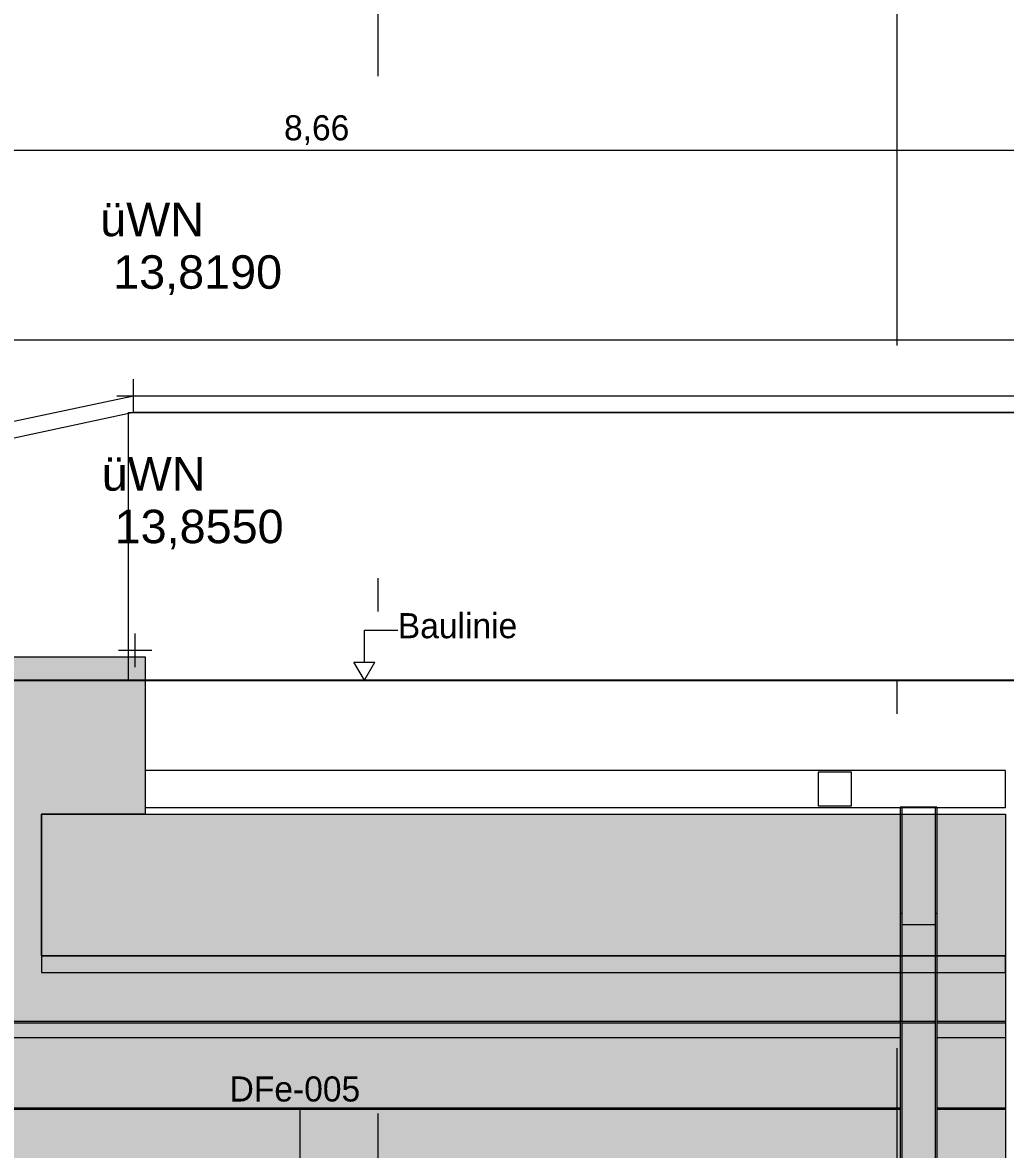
# Model space of a CAD drawing. Header units: metres. Extents: x -3 to 171, y -23 to 41.
# Drawn here: x 3.388 to 6.325, y -1.402 to 1.966 of the extents above; entities that cross this region are included whole.
import ezdxf

# ---------------------------------------------------------------- set-up
doc = ezdxf.new("R2010")
doc.units = ezdxf.units.M
doc.header["$MEASUREMENT"] = 0
doc.set_wipeout_variables(frame=1)
for name, pattern in [('Achse', [0.004, 0.002, -0.001, 0, -0.001]), ('Schnittlinie', [0.006, 0.003, -0.0015, 0, -0.0015]), ('Wipeout_Contour', [1, 0, -1])]:
    doc.linetypes.add(name, pattern=pattern)
for name, color, linetype in [('6._Dach PP STG1_1_000 Achsraster', 7, 'Continuous'), ('6._Dach PP STG1_1_165 Fassadengestaltung Bänder', 7, 'Continuous'), ('6._Dach PP STG1_1_325 Dachfenster', 7, 'Continuous'), ('6._Dach PP STG1_1_330 Dachaufbau', 7, 'Continuous'), ('6._Dach PP STG1_1_611 Entwässerung', 7, 'Continuous'), ('6._Dach PP STG1_1_815 Raumbegrenzung', 7, 'Continuous'), ('6._Dach PP STG1_1_840 Baulinien', 7, 'Continuous'), ('6._Dach PP STG1_1_844 Umriss 2D', 7, 'Continuous'), ('6._Dach PP STG1_1_851 Marker Schnitt', 7, 'Continuous'), ('6._Dach PP STG1_1_910 Allgemein Lageplan Höhen', 7, 'Continuous'), ('6._Dach PP STG1_1_950 Polierplan Bemaßung', 7, 'Continuous'), ('6._Dach PP STG1_1_Neubau_840 Baulinien', 7, 'Continuous'), ('6._Dach PP STG1_1_Neubau_844 Umriss 2D', 7, 'Continuous')]:
    doc.layers.add(name, color=color, linetype=linetype)
doc.styles.add('ERSTELLTER_STIL_1', font='arial.ttf')
doc.styles.add('ERSTELLTER_STIL_2', font='')
doc.styles.get('ERSTELLTER_STIL_2').set_extended_font_data('Eurostile')
doc.linetypes.add('Grenze Grundstück', pattern='A,0,[1,415_260415_PP_VA_1_9 DD STG11.Shx,S=0.00031746,R=0,X=0,Y=0],-0.04,0', length=0.04)

msp = doc.modelspace()

# ---------------------------------------------------------------- hatches: boundary and pattern name
at = {"layer": '6._Dach PP STG1_1_330 Dachaufbau', "linetype": 'Continuous', "lineweight": 0, "true_color": 0x000000}
msp.add_hatch(color=18, dxfattribs=at).paths.add_polyline_path([(6.325, -0.4), (3.445, -0.4), (3.445, -0.8236), (6.325, -0.8236)])

# ---------------------------------------------------------------- linework, layer by layer
at = {"layer": '6._Dach PP STG1_1_000 Achsraster', "color": 5, "linetype": 'Achse', "lineweight": 0, "ltscale": 1000}
for p, q in [((6, 3), (6, -22.5231)), ((-1.5, 0), (21, 0))]:
    msp.add_line(p, q, dxfattribs=at)
at = {"layer": '6._Dach PP STG1_1_165 Fassadengestaltung Bänder', "color": 7, "linetype": 'Continuous', "lineweight": 13, "ltscale": 1000, "flags": 128}
msp.add_lwpolyline([(0, 0), (0, 0.0617), (3.72, 0.85), (5.89, 0.85), (13.09, 0.85), (15.2152, 0.85), (18.985, 0.0511), (18.985, 0), (18.935, 0), (18.935, 0.0074), (15.21, 0.8), (3.72, 0.8)], close=True, dxfattribs=at)
at = {"layer": '6._Dach PP STG1_1_325 Dachfenster', "color": 7, "linetype": 'Continuous', "lineweight": 13, "ltscale": 1000}
msp.add_line((4.2169, -1.2828), (4.2169, -3.2134), dxfattribs=at)
at = {"layer": '6._Dach PP STG1_1_330 Dachaufbau', "color": 7, "linetype": 'Continuous', "lineweight": 18, "ltscale": 1000, "flags": 128}
for points in [[(2.8, 0.07), (3.755, 0.07)], [(3.755, 0.07), (3.755, -0.4)], [(3.445, -0.4), (6.325, -0.4)], [(3.755, -0.4), (3.445, -0.4)]]:
    msp.add_lwpolyline(points, dxfattribs=at)
at = {"layer": '6._Dach PP STG1_1_611 Entwässerung', "color": 14, "linetype": 'Achse', "lineweight": 13, "ltscale": 1000, "true_color": 0xa80000}
for p, q in [((6.12, -0.3794), (6.12, -0.7681)), ((0.003, -1.0194), (6.325, -1.0194))]:
    msp.add_line(p, q, dxfattribs=at)
at = {"layer": '6._Dach PP STG1_1_611 Entwässerung', "color": 171, "linetype": 'Continuous', "lineweight": 13, "ltscale": 1000, "true_color": 0x6c6cff, "flags": 128}
for points in [[(3.755, -0.38), (6.325, -0.38), (6.325, -0.27), (3.755, -0.27)], [(5.765, -0.375), (5.865, -0.375), (5.865, -0.275), (5.765, -0.275)]]:
    msp.add_lwpolyline(points, close=True, dxfattribs=at)
for points in [[(6.01, -0.3794), (6.01, -0.6974)], [(6.015, -0.3794), (6.01, -0.3794)], [(6.115, -0.3794), (6.015, -0.3794)], [(6.015, -0.3794), (6.015, -0.6974)], [(6.12, -0.3794), (6.115, -0.3794)], [(6.115, -0.3794), (6.115, -0.6974)], [(6.12, -0.3794), (6.12, -0.6974)], [(6.015, -0.6974), (6.01, -0.6974)], [(6.12, -0.6974), (6.115, -0.6974)], [(6.115, -0.7311), (6.015, -0.7311)], [(0.003, -1.0194), (6.01, -1.0194)], [(0.003, -1.0244), (6.01, -1.0244)], [(6.015, -1.0194), (6.115, -1.0194)], [(6.015, -1.0244), (6.115, -1.0244)], [(6.12, -1.0194), (6.325, -1.0194)], [(6.12, -1.0244), (6.325, -1.0244)], [(6.325, -1.0194), (6.325, -1.0244)], [(6.325, -1.0244), (6.325, -1.0673)], [(0.003, -1.0673), (6.01, -1.0673)], [(6.12, -1.0673), (6.325, -1.0673)], [(6.325, -1.0673), (6.325, -1.278)], [(0.6417, -1.278), (6.01, -1.278)], [(6.12, -1.278), (6.325, -1.278)], [(6.325, -1.278), (6.325, -1.2815)], [(0.6417, -1.2815), (6.01, -1.2815)], [(6.12, -1.2815), (6.325, -1.2815)]]:
    msp.add_lwpolyline(points, dxfattribs=at)
at = {"layer": '6._Dach PP STG1_1_815 Raumbegrenzung', "color": 8, "linetype": 'Continuous', "lineweight": 13, "ltscale": 1000, "flags": 128}
msp.add_lwpolyline([(3.705, 0), (3.705, 0.8), (15.245, 0.8), (15.245, 0)], dxfattribs=at)
at = {"layer": '6._Dach PP STG1_1_840 Baulinien', "color": 76, "linetype": 'Grenze Grundstück', "lineweight": 13, "ltscale": 1000, "true_color": 0x3f7f02, "flags": 128}
msp.add_lwpolyline([(0.0612, -22.5231), (0.0564, -12.2031), (0, -0.0002), (18.985, -0.0012), (18.958, -11.4452), (18.9035, -19.5703), (18.8897, -22.5231)], dxfattribs=at)
at = {"layer": '6._Dach PP STG1_1_851 Marker Schnitt', "color": 7, "linetype": 'Schnittlinie', "lineweight": 13, "ltscale": 1000}
msp.add_line((4.45, 4.805), (4.45, -18.475), dxfattribs=at)
at = {"layer": '6._Dach PP STG1_1_910 Allgemein Lageplan Höhen', "color": 7, "linetype": 'Continuous', "lineweight": 13, "ltscale": 1000}
for p, q in [((3.72, 0.8), (3.72, 0.9)), ((3.67, 0.85), (3.77, 0.85)), ((3.7245, 0.0395), (3.7245, 0.1395)), ((3.6745, 0.0895), (3.7745, 0.0895))]:
    msp.add_line(p, q, dxfattribs=at)
at = {"layer": '6._Dach PP STG1_1_950 Polierplan Bemaßung', "color": 7, "linetype": 'Continuous', "lineweight": 13, "ltscale": 1000}
msp.add_line((-0.0465, 1.5846), (8.615, 1.5846), dxfattribs=at)
at = {"layer": '6._Dach PP STG1_1_950 Polierplan Bemaßung', "color": 1, "linetype": 'Continuous', "lineweight": 13, "ltscale": 1000, "true_color": 0xfb0106}
msp.add_line((0, 1.0169), (18.985, 1.0169), dxfattribs=at)
at = {"layer": '6._Dach PP STG1_1_Neubau_840 Baulinien', "color": 1, "linetype": 'Continuous', "lineweight": 25, "ltscale": 1000, "true_color": 0xfb0106, "flags": 128}
msp.add_lwpolyline([(-3.0225, 0.0171), (0, 0), (18.985, 0), (22.9775, -0.0033)], dxfattribs=at)
at = {"layer": '6._Dach PP STG1_1_Neubau_844 Umriss 2D', "color": 1, "linetype": 'Continuous', "lineweight": 13, "ltscale": 1000, "true_color": 0xfb0106}
for p, q in [((4.4095, 0.0541), (4.4095, 0.15)), ((4.4095, 0.15), (4.5095, 0.15)), ((4.3782, 0.0541), (4.4407, 0.0541)), ((4.4095, 0), (4.3782, 0.0541)), ((4.4095, 0), (4.4407, 0.0541))]:
    msp.add_line(p, q, dxfattribs=at)

# ---------------------------------------------------------------- texts
at = {"layer": '6._Dach PP STG1_1_325 Dachfenster', "color": 7, "linetype": 'Continuous', "lineweight": 13, "insert": (4.0068, -1.2601), "char_height": 0.075, "attachment_point": 7, "style": 'ERSTELLTER_STIL_2'}
msp.add_mtext('\\A1;{\\pql;\\pt0;\\fEurostile|b0|i0|c0|p0;\\W1.000000;DFe-005\\fEurostile|b0|i0|c0|p0;\\W1.000000;\\fEurostile|b0|i0|c0|p0;\\W1.000000;\\fEurostile|b0|i0|c0|p0;\\W1.000000;}', dxfattribs=at)
at = {"layer": '6._Dach PP STG1_1_844 Umriss 2D', "color": 1, "linetype": 'Continuous', "lineweight": 13, "true_color": 0xfb0106, "insert": (4.5095, 0.1625), "char_height": 0.075, "attachment_point": 4, "style": 'ERSTELLTER_STIL_2'}
msp.add_mtext('\\A1;{\\pql;\\fEurostile|b0|i0|c0|p0;\\W1.000000;Baulinie}', dxfattribs=at)
at = {"layer": '6._Dach PP STG1_1_910 Allgemein Lageplan Höhen', "color": 7, "linetype": 'Continuous', "lineweight": 13, "char_height": 0.1, "attachment_point": 1, "style": 'ERSTELLTER_STIL_1'}
for s, insert in [('\\A1;{\\pql;\\fArial|b0|i0|c0|p0;\\W1.000000;üWN}', (3.62, 1.4271)), ('\\A1;{\\pql;\\fArial|b0|i0|c0|p0;\\W1.000000; 13,8190}', (3.62, 1.27)), ('\\A1;{\\pql;\\fArial|b0|i0|c0|p0;\\W1.000000;üWN}', (3.6245, 0.6667)), ('\\A1;{\\pql;\\fArial|b0|i0|c0|p0;\\W1.000000; 13,8550}', (3.6245, 0.5095))]:
    msp.add_mtext(s, dxfattribs=dict(at, insert=insert))
at = {"layer": '6._Dach PP STG1_1_950 Polierplan Bemaßung', "color": 7, "linetype": 'Continuous', "lineweight": 13, "insert": (4.1694, 1.5996), "char_height": 0.075, "width": 0.22978, "attachment_point": 7, "style": 'ERSTELLTER_STIL_2'}
msp.add_mtext('\\A1;{\\pql;\\fEurostile|b0|i0|c0|p0;\\W1.000000;8,66}', dxfattribs=at)

# ---------------------------------------------------------------- next in the draw order: wipeouts: each hides what was drawn before it
at = {"color": 254, "linetype": 'Wipeout_Contour', "lineweight": 0, "ltscale": 20.063923}
msp.add_wipeout([(6.325, -0.8393), (6.325, -0.8236), (3.445, -0.8236), (3.445, -0.8393)], dxfattribs=at).dxf.layer = '6._Dach PP STG1_1_330 Dachaufbau'
at = {"color": 254, "linetype": 'Wipeout_Contour', "lineweight": 0, "ltscale": 20.094325}
msp.add_wipeout([(6.325, -0.8618), (3.445, -0.8618), (3.445, -0.8731), (6.325, -0.8731)], dxfattribs=at).dxf.layer = '6._Dach PP STG1_1_330 Dachaufbau'

# ---------------------------------------------------------------- next in the draw order: wipeouts: each hides what was drawn before it
at = {"color": 254, "linetype": 'Wipeout_Contour', "lineweight": 0, "ltscale": 20.080445}
msp.add_wipeout([(3.445, -0.8393), (3.445, -0.8618), (6.325, -0.8618), (6.325, -0.8393)], dxfattribs=at).dxf.layer = '6._Dach PP STG1_1_330 Dachaufbau'

# ---------------------------------------------------------------- next in the draw order: hatches: boundary and pattern name
at = {"layer": '6._Dach PP STG1_1_330 Dachaufbau', "linetype": 'Continuous', "lineweight": 0, "true_color": 0x000000}
h = msp.add_hatch(color=18, dxfattribs=at)
h.paths.add_polyline_path([(3.445, -0.4), (3.755, -0.4), (3.755, 0.07), (2.8, 0.07), (2.8, -0.7715), (1.05, -0.7715), (1.05, 0.07), (-0.0011, 0.07), (0.0161, -4.6), (6.325, -4.6), (6.325, -0.8236), (3.445, -0.8236)])
h.paths.add_polyline_path([(3.805, -2.1975), (5.505, -2.1975), (5.505, -3.7987), (3.805, -3.7987)], flags=0)
h.paths.add_polyline_path([(1.075, -3.7987), (1.075, -2.1975), (2.775, -2.1975), (2.775, -3.7987)], flags=0)

# ---------------------------------------------------------------- next in the draw order: linework, layer by layer
at = {"layer": '6._Dach PP STG1_1_330 Dachaufbau', "color": 7, "linetype": 'Continuous', "lineweight": 18, "ltscale": 1000, "flags": 128}
for points in [[(3.445, -0.8236), (3.445, -0.4)], [(3.445, -0.4), (3.445, -0.8236)], [(6.325, -0.4), (6.325, -0.8236)], [(6.325, -0.8236), (3.445, -0.8236)], [(3.445, -0.8236), (3.445, -0.8393), (3.445, -0.8618), (3.445, -0.8731)], [(3.445, -0.8236), (6.325, -0.8236)], [(6.325, -0.8731), (6.325, -0.8618), (6.325, -0.8393), (6.325, -0.8236)], [(6.325, -0.8236), (6.325, -4.6)], [(3.445, -0.8731), (6.325, -0.8731)]]:
    msp.add_lwpolyline(points, dxfattribs=at)
at = {"layer": '6._Dach PP STG1_1_611 Entwässerung', "color": 14, "linetype": 'Achse', "lineweight": 13, "ltscale": 1000, "true_color": 0xa80000}
msp.add_line((6.12, -0.7681), (6.12, -4.1712), dxfattribs=at)
at = {"layer": '6._Dach PP STG1_1_611 Entwässerung', "color": 171, "linetype": 'Continuous', "lineweight": 13, "ltscale": 1000, "true_color": 0x6c6cff, "flags": 128}
for points in [[(6.01, -0.6974), (6.01, -4.1712)], [(6.015, -0.6974), (6.015, -4.1712)], [(6.115, -0.6974), (6.115, -4.1712)], [(6.12, -0.6974), (6.12, -4.1712)]]:
    msp.add_lwpolyline(points, dxfattribs=at)

doc.saveas('drawing.dxf')
